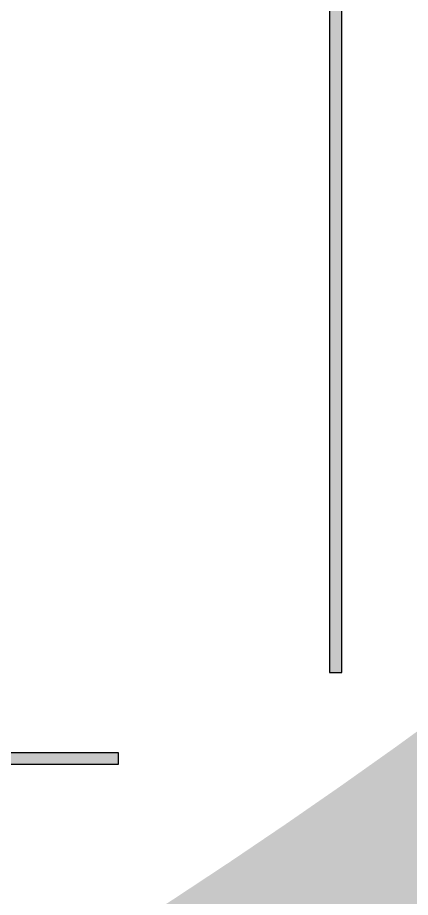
# Model space of a CAD drawing. Header units: inches. Extents: x 0 to 114300, y 0 to 114300.
# Drawn here: x 83618 to 86884, y 14615 to 21923 of the extents above; entities that cross this region are included whole.
import ezdxf

# ---------------------------------------------------------------- set-up
doc = ezdxf.new("R2010")
doc.units = ezdxf.units.IN
doc.header["$MEASUREMENT"] = 0

msp = doc.modelspace()

# ---------------------------------------------------------------- hatches: boundary and pattern name
h = msp.add_hatch()
h.set_pattern_fill('ANSI31', color=256, scale=100)
h.set_pattern_definition([(45, (-3636.992, -6350), (-8.8388348, 8.8388348), [])])
h.paths.add_polyline_path([(114300, 0), (0, 0), (0, 114300), (114300, 114300)])
edge = h.paths.add_edge_path(flags=16)
edge.add_arc((57150, 57150), 50800, 288.35844, 529.79531, ccw=False)
edge.add_line((73150, 8935.5), (41150, 8935.5))
edge.add_arc((57150, 57150), 50800, 190.20469, 251.64156, ccw=False)
edge.add_arc((57150, 57150), 50800, 169.79531, 190.20469, ccw=False)
h = msp.add_hatch(color=256)
h.dxf.hatch_style = 1
h.paths.add_polyline_path([(86238.7, 53635), (86138.7, 53635), (86138.7, 42635), (86238.7, 42635)])
h.paths.add_polyline_path([(29381.1, 41972.9), (84381.1, 41972.9), (84381.1, 41872.9), (29381.1, 41872.9)])
h.paths.add_polyline_path([(86312.7, 40561.4), (86212.7, 40561.4), (86212.7, 29561.4), (86312.7, 29561.4)])
h.paths.add_polyline_path([(27466.1, 53635), (27366.1, 53635), (27366.1, 42635), (27466.1, 42635)])
h.paths.add_polyline_path([(27540, 40561.4), (27440, 40561.4), (27440, 29561.4), (27540, 29561.4)])
h.paths.add_polyline_path([(27540, 27482), (27440, 27482), (27440, 16482), (27540, 16482)])
h.paths.add_polyline_path([(29455, 28899.3), (84455, 28899.3), (84455, 28799.3), (29455, 28799.3)])
h.paths.add_polyline_path([(86312.7, 27482), (86212.7, 27482), (86212.7, 16482), (86312.7, 16482)])
h.paths.add_polyline_path([(29455, 15819.9), (84455, 15819.9), (84455, 15719.9), (29455, 15719.9)])

# ---------------------------------------------------------------- linework, layer by layer
for points in [[(86312.7, 27482), (86212.7, 27482), (86212.7, 16482), (86312.7, 16482)], [(29455, 15819.9), (84455, 15819.9), (84455, 15719.9), (29455, 15719.9)]]:
    msp.add_lwpolyline(points, close=True)

doc.saveas('drawing.dxf')
